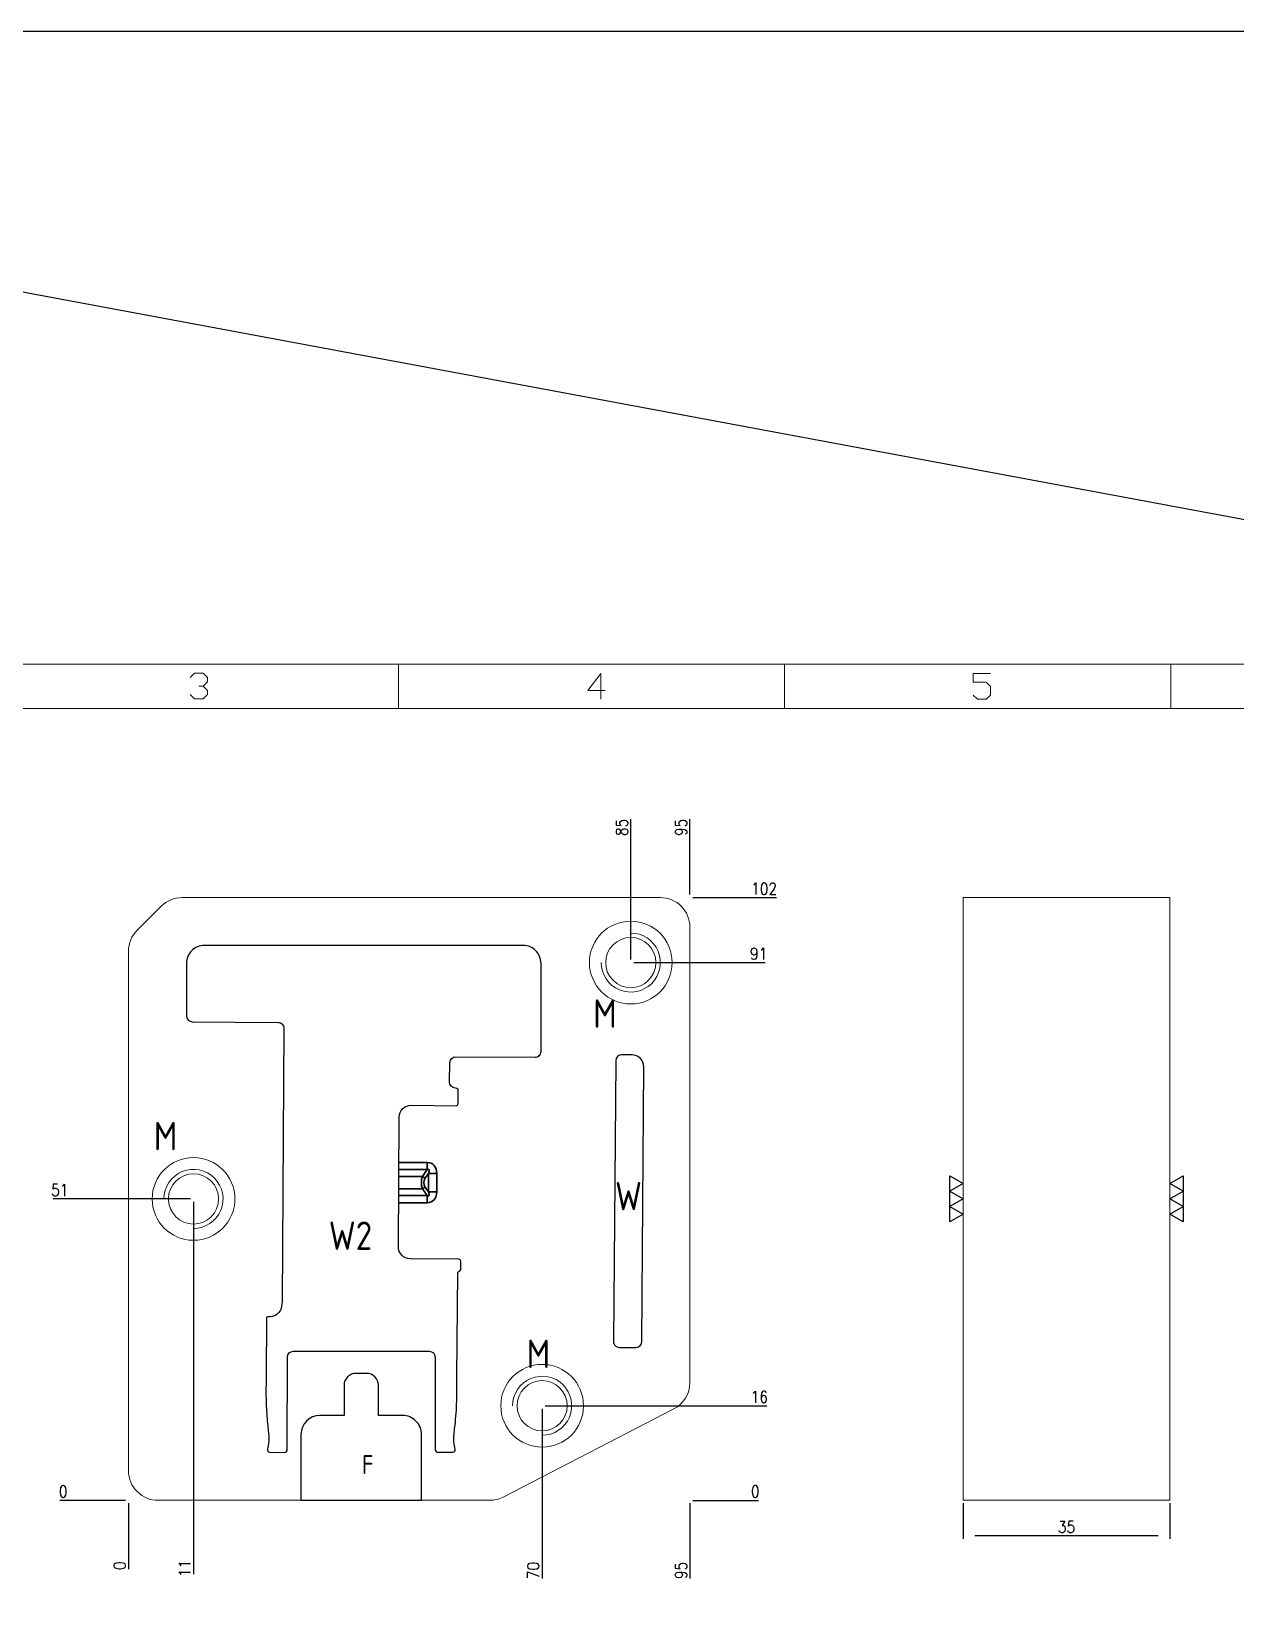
# Model space of a CAD drawing. Header units: millimetres. Extents: x 88508 to 142116, y -5268 to 20283.
# Drawn here: x 105712.3 to 105916, y 1812.5 to 2079.5 of the extents above; entities that cross this region are included whole.
import ezdxf
from ezdxf.enums import TextEntityAlignment as Align

# ---------------------------------------------------------------- set-up
doc = ezdxf.new("R2010")
doc.units = ezdxf.units.MM
for name, color, linetype in [('DIE_P', 2, 'Continuous'), ('DIM', 4, 'Continuous'), ('LP_O', 40, 'Continuous'), ('PPS_O', 40, 'Continuous'), ('TEXT', 4, 'Continuous')]:
    doc.layers.add(name, color=color, linetype=linetype)
doc.styles.add('gbenor', font='gbenor.shx', dxfattribs={"bigfont": 'gbcbig.shx'})
doc.styles.add('GBENOR_', font='gbenor.shx', dxfattribs={"bigfont": 'gbcbig'})
doc.styles.get("Standard").update_dxf_attribs({"font": 'txt.shx', "width": 0.85, "bigfont": 'ctxt.shx'})
doc.styles.add('TXT', font='txt.shx', dxfattribs={"width": 0.8, "bigfont": 'ctxt.shx'})
doc.dimstyles.new('T-2-WX', dxfattribs={"dimtxt": 2, "dimasz": 2, "dimexe": 0.5, "dimexo": 0.5, "dimgap": 0.5, "dimtad": 1, "dimtxsty": 'Standard', "dimblk": 'OPEN30', "dimcen": 0, "dimazin": 3, "dimtfac": 1, "dimtmove": 0, "dimatfit": 3, "dimldrblk": 'OPEN30', "dimlwd": -1, "dimlwe": -1})

# ---------------------------------------------------------------- blocks, each defined once
blk = doc.blocks.new('*D9884')
at = {"layer": 'Defpoints', "color": 0}
for p in [(105728.7, 1830.99), (105823.7, 1830.99), (105833.7, 1830.99)]:
    blk.add_point(p, dxfattribs=at)
at = {"layer": 'DIM', "color": 0}
blk.add_line((105824.2, 1830.99), (105835.33, 1830.99), dxfattribs=at)
at = {"layer": 'DIM', "color": 0, "insert": (105834.76, 1832.49), "char_height": 2, "attachment_point": 5}
blk.add_mtext('0', dxfattribs=at)
blk = doc.blocks.new('_Open30')
blk = doc.blocks.new('*D9885')
at = {"layer": 'Defpoints', "color": 0}
for p in [(105798.7, 1846.99), (105833.7, 1846.99), (105728.7, 1830.99)]:
    blk.add_point(p, dxfattribs=at)
at = {"layer": 'DIM', "color": 0}
for p, q in [((105799.2, 1846.99), (105825.7, 1846.99)), ((105825.7, 1846.99), (105829.7, 1846.99)), ((105829.7, 1846.99), (105836.71, 1846.99))]:
    blk.add_line(p, q, dxfattribs=at)
at = {"layer": 'DIM', "color": 0, "insert": (105835.45, 1848.49), "char_height": 2, "attachment_point": 5}
blk.add_mtext('16', dxfattribs=at)
blk = doc.blocks.new('*D9886')
at = {"layer": 'Defpoints', "color": 0}
for p in [(105813.7, 1921.99), (105833.7, 1921.99), (105728.7, 1830.99)]:
    blk.add_point(p, dxfattribs=at)
at = {"layer": 'DIM', "color": 0}
for p, q in [((105814.2, 1921.99), (105825.7, 1921.99)), ((105825.7, 1921.99), (105829.7, 1921.99)), ((105829.7, 1921.99), (105836.46, 1921.99))]:
    blk.add_line(p, q, dxfattribs=at)
at = {"layer": 'DIM', "color": 0, "insert": (105835.33, 1923.49), "char_height": 2, "attachment_point": 5}
blk.add_mtext('91', dxfattribs=at)
blk = doc.blocks.new('*D9887')
at = {"layer": 'Defpoints', "color": 0}
for p in [(105823.7, 1932.99), (105833.7, 1932.99), (105728.7, 1830.99)]:
    blk.add_point(p, dxfattribs=at)
at = {"layer": 'DIM', "color": 0}
for p, q in [((105824.2, 1932.99), (105827.7, 1932.99)), ((105827.7, 1932.99), (105829.7, 1932.99)), ((105829.7, 1932.99), (105838.33, 1932.99))]:
    blk.add_line(p, q, dxfattribs=at)
at = {"layer": 'DIM', "color": 0, "insert": (105836.26, 1934.49), "char_height": 2, "attachment_point": 5}
blk.add_mtext('102', dxfattribs=at)
blk = doc.blocks.new('*D9888')
at = {"layer": 'Defpoints', "color": 0}
for p in [(105718.7, 1830.99), (105728.7, 1830.99), (105728.7, 1830.99)]:
    blk.add_point(p, dxfattribs=at)
at = {"layer": 'DIM', "color": 0}
blk.add_line((105728.2, 1830.99), (105717.06, 1830.99), dxfattribs=at)
at = {"layer": 'DIM', "color": 0, "insert": (105717.63, 1832.49), "char_height": 2, "attachment_point": 5}
blk.add_mtext('0', dxfattribs=at)
blk = doc.blocks.new('*D9889')
at = {"layer": 'Defpoints', "color": 0}
for p in [(105718.7, 1881.99), (105739.7, 1881.99), (105728.7, 1830.99)]:
    blk.add_point(p, dxfattribs=at)
at = {"layer": 'DIM', "color": 0}
for p, q in [((105722.7, 1881.99), (105715.93, 1881.99)), ((105726.7, 1881.99), (105722.7, 1881.99)), ((105739.2, 1881.99), (105726.7, 1881.99))]:
    blk.add_line(p, q, dxfattribs=at)
at = {"layer": 'DIM', "color": 0, "insert": (105717.06, 1883.49), "char_height": 2, "attachment_point": 5}
blk.add_mtext('51', dxfattribs=at)
blk = doc.blocks.new('*D9890')
at = {"layer": 'Defpoints', "color": 0}
for p in [(105728.7, 1830.99), (105823.7, 1830.99), (105823.7, 1820.99)]:
    blk.add_point(p, dxfattribs=at)
at = {"layer": 'DIM', "color": 0}
for p, q in [((105823.7, 1830.49), (105823.7, 1826.99)), ((105823.7, 1826.99), (105823.7, 1824.99)), ((105823.7, 1824.99), (105823.7, 1817.74))]:
    blk.add_line(p, q, dxfattribs=at)
at = {"layer": 'DIM', "color": 0, "insert": (105822.2, 1819.12), "char_height": 2, "attachment_point": 5, "rotation": 90}
blk.add_mtext('95', dxfattribs=at)
blk = doc.blocks.new('*D9891')
at = {"layer": 'Defpoints', "color": 0}
for p in [(105798.7, 1846.99), (105728.7, 1830.99), (105798.7, 1820.99)]:
    blk.add_point(p, dxfattribs=at)
at = {"layer": 'DIM', "color": 0}
for p, q in [((105798.7, 1846.49), (105798.7, 1828.99)), ((105798.7, 1828.99), (105798.7, 1824.99)), ((105798.7, 1824.99), (105798.7, 1817.74))]:
    blk.add_line(p, q, dxfattribs=at)
at = {"layer": 'DIM', "color": 0, "insert": (105797.2, 1819.12), "char_height": 2, "attachment_point": 5, "rotation": 90}
blk.add_mtext('70', dxfattribs=at)
blk = doc.blocks.new('*D9892')
at = {"layer": 'Defpoints', "color": 0}
for p in [(105739.7, 1881.99), (105728.7, 1830.99), (105739.7, 1820.99)]:
    blk.add_point(p, dxfattribs=at)
at = {"layer": 'DIM', "color": 0}
for p, q in [((105739.7, 1881.49), (105739.7, 1828.99)), ((105739.7, 1828.99), (105739.7, 1824.99)), ((105739.7, 1824.99), (105739.7, 1818.47))]:
    blk.add_line(p, q, dxfattribs=at)
at = {"layer": 'DIM', "color": 0, "insert": (105738.2, 1819.48), "char_height": 2, "attachment_point": 5, "rotation": 90}
blk.add_mtext('11', dxfattribs=at)
blk = doc.blocks.new('*D9893')
at = {"layer": 'Defpoints', "color": 0}
for p in [(105728.7, 1830.99), (105728.7, 1830.99), (105728.7, 1820.99)]:
    blk.add_point(p, dxfattribs=at)
at = {"layer": 'DIM', "color": 0}
blk.add_line((105728.7, 1830.49), (105728.7, 1819.36), dxfattribs=at)
at = {"layer": 'DIM', "color": 0, "insert": (105727.2, 1819.93), "char_height": 2, "attachment_point": 5, "rotation": 90}
blk.add_mtext('0', dxfattribs=at)
blk = doc.blocks.new('*D9894')
at = {"layer": 'Defpoints', "color": 0}
for p in [(105823.7, 1942.99), (105823.7, 1932.99), (105728.7, 1830.99)]:
    blk.add_point(p, dxfattribs=at)
at = {"layer": 'DIM', "color": 0}
for p, q in [((105823.7, 1938.99), (105823.7, 1946.25)), ((105823.7, 1936.99), (105823.7, 1938.99)), ((105823.7, 1933.49), (105823.7, 1936.99))]:
    blk.add_line(p, q, dxfattribs=at)
at = {"layer": 'DIM', "color": 0, "insert": (105822.2, 1944.87), "char_height": 2, "attachment_point": 5, "rotation": 90}
blk.add_mtext('95', dxfattribs=at)
blk = doc.blocks.new('*D9895')
at = {"layer": 'Defpoints', "color": 0}
for p in [(105813.7, 1942.99), (105813.7, 1921.99), (105728.7, 1830.99)]:
    blk.add_point(p, dxfattribs=at)
at = {"layer": 'DIM', "color": 0}
for p, q in [((105813.7, 1938.99), (105813.7, 1946.25)), ((105813.7, 1934.99), (105813.7, 1938.99)), ((105813.7, 1922.49), (105813.7, 1934.99))]:
    blk.add_line(p, q, dxfattribs=at)
at = {"layer": 'DIM', "color": 0, "insert": (105812.2, 1944.87), "char_height": 2, "attachment_point": 5, "rotation": 90}
blk.add_mtext('85', dxfattribs=at)
blk = doc.blocks.new('*D9896')
at = {"layer": 'Defpoints', "color": 0}
for p in [(105869.94, 1830.99), (105904.94, 1830.99), (105869.94, 1824.99)]:
    blk.add_point(p, dxfattribs=at)
at = {"layer": 'DIM', "color": 0}
for p, q in [((105869.94, 1830.49), (105869.94, 1824.49)), ((105904.94, 1830.49), (105904.94, 1824.49)), ((105902.94, 1824.99), (105871.94, 1824.99))]:
    blk.add_line(p, q, dxfattribs=at)
at = {"layer": 'DIM', "color": 0, "insert": (105887.44, 1826.49), "char_height": 2, "attachment_point": 5}
blk.add_mtext('35', dxfattribs=at)
blk = doc.blocks.new('U40')
at = {"color": 254, "lineweight": 18}
for p, q in [((0, 1783.5), (2530.2, 1783.5)), ((941.1, 1783.5), (941.1, 1746.5)), ((1265.1, 1783.5), (1265.1, 1746.5)), ((1589.1, 1783.5), (1589.1, 1746.5)), ((37, 1746.5), (2493.2, 1746.5))]:
    blk.add_line(p, q, dxfattribs=at)
at = {"color": 92, "lineweight": 18}
for points in [[(766.4, 1772.4), (770, 1776), (777.2, 1776), (780.8, 1772.4), (780.8, 1768.8), (777.2, 1765.2), (773.6, 1765.2)], [(1114.4, 1761.4), (1100, 1761.4), (1110.8, 1775.8), (1110.8, 1754.2)], [(1423.4, 1757.7), (1427, 1754.1), (1434.2, 1754.1), (1437.8, 1757.7), (1437.8, 1764.9), (1434.2, 1768.5), (1423.4, 1768.5), (1423.4, 1775.7), (1437.8, 1775.7)], [(777.2, 1765.2), (780.8, 1761.6), (780.8, 1758), (777.2, 1754.4), (770, 1754.4), (766.4, 1758)]]:
    blk.add_lwpolyline(points, dxfattribs=at)
at = {"lineweight": 18, "style": 'GBENOR_'}
blk.add_attdef('文档路径', (2126, 386.9), '', height=17.8, dxfattribs=at)
at = {"lineweight": 20, "style": 'TXT'}
for tag, height, p in [('18-**-**', 16.3, (1866.6, 256.2)), ('客户名称', 16.1, (1741.1, 134, 0)), ('料厚:', 16.1, (1741.3, 93.2, 0))]:
    blk.add_attdef(tag, text='', height=height, dxfattribs=at).set_placement(p, align=Align.MIDDLE)
for tag, p, height in [('88888', (1850.9, 207.5), 14.9), ('材质:', (1691.2, 168, 0), 16.1), ('核准', (1869.4, 127.5, 0), 16.1), ('设计', (1868.8, 88.3, 0), 16.1), ('绘图', (1868.2, 49.1, 0), 16.1)]:
    blk.add_attdef(tag, p, '', height=height, dxfattribs=at)
for tag, p, height, width in [('3', (2234.7, 206.9), 15.8, 0.7), ('4', (2234.7, 167.4), 15.8, 0.7), ('核准日期', (2041.1, 124.2, 0), 16.1, 0.68), ('设计日期', (2041.1, 84.5, 0), 16.1, 0.68), ('1', (2251.9, 85.9), 14.6, 0.7), ('绘图日期', (2040.9, 46.4, 0), 16.1, 0.68), ('2', (2235, 49.2), 14.6, 0.7)]:
    blk.add_attdef(tag, p, '', height=height, dxfattribs=dict(at, width=width))

msp = doc.modelspace()

# ---------------------------------------------------------------- linework, layer by layer
at = {"layer": 'DIE_P', "linetype": 'Continuous', "lineweight": 18, "ltscale": 10}
msp.add_lwpolyline([(105737.768, 1932.994, 0.1989124), (105734.232, 1931.53), (105730.161, 1927.459, 0.1989124), (105728.696, 1923.923), (105728.696, 1835.994, 0.4142136), (105733.696, 1830.994), (105789.791, 1830.994, 0.1195913), (105792.082, 1831.55), (105820.988, 1846.456, 0.2807166), (105823.696, 1850.9), (105823.696, 1927.994, 0.4142136), (105818.696, 1932.994)], format="xyb", close=True, dxfattribs=at)
msp.add_lwpolyline([(105869.936, 1932.994), (105904.936, 1932.994), (105904.936, 1830.994), (105869.936, 1830.994)], close=True, dxfattribs=at)
at = {"layer": 'DIE_P', "lineweight": 18}
for points in [[(105813.696, 1926.994, -2.4142136), (105808.696, 1921.994)], [(105739.696, 1876.994, 2.4142136), (105734.696, 1881.994)], [(105798.696, 1841.994, 2.4142136), (105793.696, 1846.994)]]:
    msp.add_lwpolyline(points, format="xyb", dxfattribs=at)
at = {"layer": 'DIE_P', "color": 1, "linetype": 'Continuous'}
msp.add_lwpolyline([(105756.583, 1856.218), (105779.579, 1856.217, -0.4136808), (105780.579, 1855.219), (105780.607, 1839.615, 0.419624), (105781.117, 1839.116), (105783.59, 1839.166, 0.4708973), (105783.973, 1839.65), (105783.852, 1840.218, -0.0755746), (105783.746, 1841.594), (105783.762, 1841.878, -0.0150813), (105783.881, 1843.085), (105784.007, 1844.189, 0.0232012), (105784.249, 1848.319), (105784.276, 1851.95), (105784.404, 1869.486, -0.3658971), (105784.656, 1869.78, 0.3660471), (105784.908, 1870.074), (105784.918, 1871.491, 0.4134456), (105784.621, 1871.793), (105776.354, 1871.871, -0.4133842), (105774.373, 1873.884), (105774.517, 1895.864, -0.4154192), (105776.539, 1897.851), (105784.16, 1897.77, 0.412364), (105784.463, 1898.065), (105784.503, 1900.386, 0.3583226), (105784.266, 1900.684), (105783.825, 1900.779, -0.3576374), (105783.035, 1901.771), (105783.083, 1905.081, -0.412335), (105784.091, 1906.067), (105797.494, 1905.957, 0.4166021), (105798.502, 1906.957), (105798.502, 1921.88, 0.4142136), (105795.502, 1924.88), (105741.502, 1924.88, 0.4142136), (105738.502, 1921.88), (105738.502, 1912.974, 0.4121735), (105739.495, 1911.974), (105754.007, 1911.872, -0.4142177), (105755, 1910.865), (105754.677, 1864.679, -0.0302488), (105754.653, 1864.317), (105754.575, 1863.713, -0.0860519), (105754.479, 1863.345, -0.3539759), (105752.361, 1862.066, 0.4540847), (105752.02, 1861.77), (105751.99, 1852.122), (105751.964, 1850.707, 0.0285735), (105752.245, 1843.62), (105752.403, 1842.197, -0.1041993), (105752.2, 1839.674, 0.4946605), (105752.576, 1839.161), (105755.048, 1839.109, 0.419931), (105755.558, 1839.608), (105755.583, 1855.219, -0.4137685)], format="xyb", close=True, dxfattribs=at)
at = {"layer": 'DIE_P', "color": 1}
msp.add_lwpolyline([(105810.762, 1857.888, 0.4165906), (105811.762, 1856.88), (105814.586, 1856.88, 0.4122916), (105815.586, 1857.873), (105815.891, 1904.367, 0.4161382), (105813.891, 1906.38), (105812.147, 1906.38, 0.4118405), (105811.147, 1905.388)], format="xyb", close=True, dxfattribs=at)
at = {"layer": 'DIE_P', "linetype": 'Continuous', "lineweight": 35}
for points in [[(105774.467, 1888.157), (105779.253, 1888.157), (105779.253, 1886.955)], [(105774.459, 1886.955), (105779.253, 1886.955), (105778.456, 1885.818), (105774.451, 1885.818)], [(105778.866, 1885.464), (105779.456, 1886.307), (105780.849, 1886.307), (105780.849, 1883.207), (105779.456, 1883.207), (105778.866, 1884.05)], [(105779.456, 1886.307), (105779.456, 1883.207)], [(105774.422, 1881.357), (105779.253, 1881.357), (105779.253, 1882.559)], [(105774.437, 1883.696), (105778.456, 1883.696), (105779.253, 1882.559), (105774.43, 1882.559)]]:
    msp.add_lwpolyline(points, dxfattribs=at)
at = {"layer": 'DIE_P', "color": 94, "linetype": 'Continuous'}
msp.add_lwpolyline([(105778.282, 1830.994), (105778.282, 1842.145, 0.4142136), (105775.082, 1845.345), (105770.986, 1845.345), (105770.986, 1850.465, 0.4142136), (105768.986, 1852.465), (105767.178, 1852.465, 0.4142136), (105765.178, 1850.465), (105765.178, 1845.345), (105761.082, 1845.345, 0.4142135), (105757.882, 1842.145), (105757.882, 1830.994)], format="xyb", close=True, dxfattribs=at)
at = {"layer": 'DIE_P', "linetype": 'Continuous', "lineweight": 18, "ltscale": 10}
for centre in [(105813.696, 1921.994), (105739.696, 1881.994), (105798.696, 1846.994)]:
    msp.add_circle(centre, 7, dxfattribs=at)
at = {"layer": 'DIE_P', "lineweight": 18}
for centre in [(105813.696, 1921.994), (105739.696, 1881.994), (105798.696, 1846.994)]:
    msp.add_circle(centre, 4.25, dxfattribs=at)
at = {"layer": 'DIE_P', "linetype": 'Continuous', "lineweight": 35}
for centre, major_axis, ratio, start_param, end_param in [((105778.163, 1885.046), (-1.991, -2.844), 0.6336873, 2.4060224, 3.5592057), ((105778.952, 1884.757), (0, 1.5), 0.466805, 0.7853982, 2.3561945), ((105778.456, 1885.464), (0.41, -0.287), 0.6336873, 0.8352261, 1.9884094), ((105779.361, 1884.757), (0, 1), 0.7002075, 0.7853982, 2.3561945), ((105778.163, 1885.046), (1.373, 1.961), 0.208814, 5.5476151, 6.7007983), ((105778.456, 1884.05), (0.41, 0.287), 0.6336873, 4.2947759, 5.4479592), ((105778.163, 1884.469), (-1.373, 1.961), 0.208814, 2.7239796, 3.8771629), ((105778.163, 1884.469), (-1.991, 2.844), 0.6336873, 2.7239796, 3.8771629)]:
    msp.add_ellipse(centre, major_axis=major_axis, ratio=ratio, start_param=start_param, end_param=end_param, dxfattribs=at)
at = {"layer": 'LP_O', "color": 8}
msp.add_lwpolyline([(105473.835, 2079.541), (105473.835, 1546.122), (108341.214, 1546.122), (108341.214, 2079.541)], close=True, dxfattribs=at)
at = {"layer": 'PPS_O'}
msp.add_line((105473.835, 2079.541), (108341.214, 1546.122), dxfattribs=at)
at = {"layer": 'TEXT'}
for points in [[(105867.686, 1885.891), (105869.936, 1884.592), (105867.686, 1883.293), (105869.936, 1881.994), (105867.686, 1880.695), (105869.936, 1879.396), (105867.686, 1878.097), (105867.686, 1885.891)], [(105907.186, 1878.097), (105904.936, 1879.396), (105907.186, 1880.695), (105904.936, 1881.994), (105907.186, 1883.293), (105904.936, 1884.592), (105907.186, 1885.891), (105907.186, 1878.097)]]:
    msp.add_lwpolyline(points, close=True, dxfattribs=at)

# ---------------------------------------------------------------- block references
at = {"ltscale": 3, "xscale": 0.201715171644512, "yscale": 0.201715171644512, "zscale": 0.201715171644512}
msp.add_blockref('U40', (105584.542, 1612.716), dxfattribs=at)

# ---------------------------------------------------------------- texts
at = {"layer": 'DIE_P', "color": 4, "style": 'gbenor'}
msp.add_text('F', height=3.2, dxfattribs=at).set_placement((105769.176, 1837.029), align=Align.MIDDLE_CENTER)
at = {"layer": 'TEXT', "color": 4, "style": 'gbenor'}
for s, p in [('M', (105809.326, 1913.364)), ('M', (105734.961, 1892.634)), ('W', (105813.312, 1882.479)), ('W2', (105766.255, 1875.776)), ('M', (105798.064, 1855.782))]:
    msp.add_text(s, height=4.8, dxfattribs=at).set_placement(p, align=Align.MIDDLE_CENTER)

# ---------------------------------------------------------------- dimensions: what is measured, and where the dimension line sits
at = {"layer": 'DIM'}
for feature_location, offset, dtype, origin, picture, middle in [((105823.696, 1932.994), (0, 10), 1, (105728.696, 1830.994), '*D9894', (105822.196, 1944.87)), ((105813.696, 1921.994), (0, 21), 1, (105728.696, 1830.994), '*D9895', (105812.196, 1944.87)), ((105823.696, 1932.994), (10, 0), 0, (105728.696, 1830.994), '*D9887', (105836.261, 1934.494)), ((105813.696, 1921.994), (20, 0), 0, (105728.696, 1830.994), '*D9886', (105835.33, 1923.494)), ((105739.696, 1881.994), (-21, 0), 0, (105728.696, 1830.994), '*D9889', (105717.063, 1883.494)), ((105739.696, 1881.994), (0, -61), 1, (105728.696, 1830.994), '*D9892', (105738.196, 1819.482)), ((105798.696, 1846.994), (35, 0), 0, (105728.696, 1830.994), '*D9885', (105835.451, 1848.494)), ((105798.696, 1846.994), (0, -26), 1, (105728.696, 1830.994), '*D9891', (105797.196, 1819.118)), ((105728.696478531, 1830.994160836), (-10, 0), 0, (105728.696478531, 1830.994160836), '*D9888', (105717.629811865, 1832.494160836)), ((105823.696478552, 1830.994160836), (10, 0), 0, (105728.696478531, 1830.994160836), '*D9884', (105834.763145218, 1832.494160836)), ((105728.696478531, 1830.994160836), (0, -10), 1, (105728.696478531, 1830.994160836), '*D9893', (105727.196478531, 1819.927494169)), ((105823.696, 1830.994), (0, -10), 1, (105728.696, 1830.994), '*D9890', (105822.196, 1819.118))]:
    dim = msp.add_ordinate_dim(feature_location=feature_location, offset=offset, dtype=dtype, origin=origin, dimstyle='T-2-WX', dxfattribs=at)
    dim.commit()
    dim.dimension.update_dxf_attribs({"geometry": picture, "text_midpoint": middle})
dim = msp.add_linear_dim(base=(105869.936, 1824.994), p1=(105904.936, 1830.994), p2=(105869.936, 1830.994), dimstyle='T-2-WX', dxfattribs=at)
dim.commit()
dim.dimension.update_dxf_attribs({"geometry": '*D9896', "text_midpoint": (105887.436, 1826.494)})

doc.saveas('drawing.dxf')
